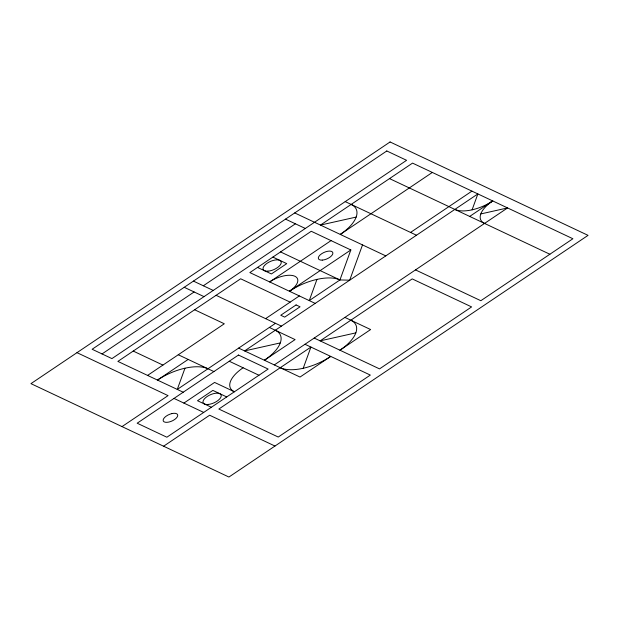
<?xml version="1.0" encoding="UTF-8"?>
<svg xmlns="http://www.w3.org/2000/svg" width="619" height="619" viewBox="0 0 619 619"><rect width="100%" height="100%" fill="white"/><g stroke="black" fill="none" stroke-linecap="round" stroke-linejoin="round"><path stroke-width="0.93" d="M184.973 368.212L177.274 389.421L275.494 323.319M316.959 279.393L309.252 300.602L339.947 279.943L349.704 280.183L362.51 244.915M303.225 368.274L310.931 347.066L218.847 409.035L278.241 437.045L370.324 375.083L304.989 344.265M331.049 240.613L269.66 281.924A19.568 8.883 -23.8 0 1 294.907 276.267A19.568 8.883 -23.8 0 1 289.46 291.263A39.144 17.773 -23.8 0 1 339.947 279.943L350.841 249.952L311.249 231.274L249.859 272.584L315.195 303.403M472.096 209.833L477.868 193.925L244.598 350.911L280.299 342.911M102.034 353.936L194.118 291.967M203.326 285.769L295.41 223.799M432.333 172.446L340.257 234.415A39.144 17.773 -23.8 0 0 351.151 204.417M147.57 375.416L224.31 323.776L194.614 309.763M188.168 359.422L157.474 380.081A39.144 17.773 -23.8 0 1 207.961 368.762M289.46 291.263L350.841 249.952M265.59 318.653L299.356 295.928M122.02 426.599L168.059 395.618L76.988 352.66M410.544 232.434L471.933 191.124M183.897 403.085L214.592 382.434L234.392 391.773A31.314 14.214 -23.8 0 1 243.112 367.779M469.697 216.426L492.716 200.927A29.356 13.332 -23.8 0 0 484.545 223.428M274.294 364.916L507.572 207.938L480.793 213.934M163.594 446.214L209.64 415.225L274.975 446.044M356.157 217.076L320.456 225.076L412.54 163.107L572.9 238.748L480.824 300.718L415.488 269.899M355.84 332.867L320.139 340.868L412.215 278.898L471.616 306.916L379.532 368.885L314.197 338.067M389.513 178.597L549.881 254.247M345.209 201.616L416.486 235.235M294.721 212.936L385.792 255.895M285.514 219.134L305.306 228.473M280.554 251.925L339.947 279.943M272.878 257.094L286.736 263.632L271.393 273.954L257.535 267.423M344.891 317.408L370.626 329.548L339.932 350.207A39.144 17.773 -23.8 0 0 350.834 320.209M290.149 302.126L240.652 278.782L117.873 361.403L183.209 392.222M193.43 281.103L213.23 290.443M216.093 295.309L281.428 326.12M184.222 287.293L204.015 296.633M269.35 327.451L295.093 339.591L264.398 360.25A39.144 17.773 -23.8 0 0 275.293 330.252M238.655 348.11L300.029 377.056L330.724 356.405A39.144 17.773 -23.8 0 1 280.237 367.717M229.254 361.241L258.951 375.246M178.264 354.757L213.903 371.57M133.224 351.074L162.921 365.086M226.716 396.934L212.859 390.396L197.515 400.725L211.373 407.263M174.001 398.419L203.697 412.424M492.716 200.927A29.356 13.332 -23.8 0 1 454.849 209.415M390.071 141.968L30.95 383.641L228.929 477.032L588.05 235.359L390.071 141.968M386.798 150.966L92.138 349.263L111.938 358.602L406.598 160.306L386.798 150.966M296.083 304.927L280.74 315.257L284.701 317.121L300.045 306.8L296.083 304.927M238.462 355.043L137.17 423.203L166.867 437.215L268.159 369.048L238.462 355.043M171.974 413.577L170.078 414.134A7.83 3.552 -23.8 0 0 163.153 419.961A7.83 3.552 -23.8 0 0 168.894 422.057L170.798 421.5A7.83 3.552 -23.8 0 0 177.715 415.674A7.83 3.552 -23.8 0 0 171.974 413.577M267.965 271.161A9.788 4.441 -23.8 0 0 281.258 262.224A9.788 4.441 -23.8 0 0 267.184 263.191A9.788 4.441 -23.8 0 0 267.965 271.161M322.259 260.119A7.83 3.552 -23.8 0 0 332.89 252.962A7.83 3.552 -23.8 0 0 321.64 253.744A7.83 3.552 -23.8 0 0 322.259 260.119M207.945 404.47A9.788 4.441 -23.8 0 0 221.238 395.526A9.788 4.441 -23.8 0 0 207.164 396.493A9.788 4.441 -23.8 0 0 207.945 404.47"/></g></svg>
